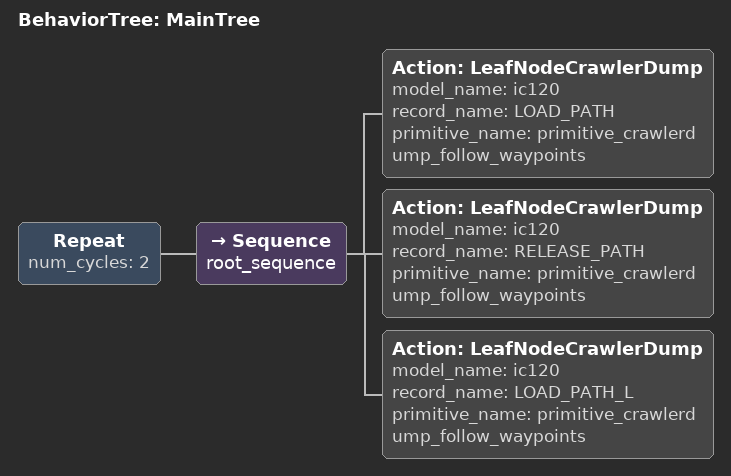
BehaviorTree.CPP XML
<?xml version="1.0"?>
<root main_tree_to_execute="MainTree">
    <BehaviorTree ID="MainTree">
        <Repeat num_cycles="2">
            <Sequence name="root_sequence">
                <Action  model_name="ic120" ID="LeafNodeCrawlerDump" record_name="LOAD_PATH" primitive_name="primitive_crawlerdump_follow_waypoints"/>
                <Action  model_name="ic120" ID="LeafNodeCrawlerDump" record_name="RELEASE_PATH" primitive_name="primitive_crawlerdump_follow_waypoints"/>
                <Action  model_name="ic120" ID="LeafNodeCrawlerDump" record_name="LOAD_PATH_L" primitive_name="primitive_crawlerdump_follow_waypoints"/>
            </Sequence>
        </Repeat>
    </BehaviorTree>
</root>
